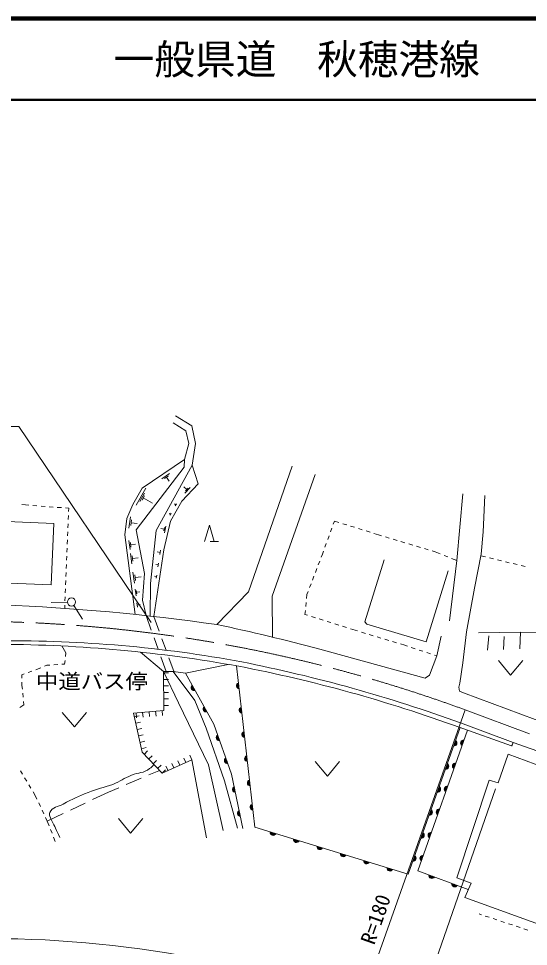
# Model space of a CAD drawing. Units: millimetres, scale not verified. Extents: x 40000 to 680000, y 20000 to 380000.
# Drawn here: x 205068 to 267692, y 266006 to 380000 of the extents above; entities that cross this region are included whole.
import ezdxf
from ezdxf.enums import TextEntityAlignment as Align

# ---------------------------------------------------------------- set-up
doc = ezdxf.new("R2010")
doc.units = ezdxf.units.MM
doc.header["$LTSCALE"] = 1000
doc.linetypes.add('CHAIN', pattern=[18.5, 12, -1.5, 3.5, -1.5])
for name, color, linetype, lineweight in [('M-BGD', 7, 'Continuous', 13), ('M-BMK', 2, 'CHAIN', 13), ('M-BMK-SRVR', 3, 'Continuous', 13), ('M-STR-HTXT', 7, 'Continuous', 13), ('M-TTL', 2, 'Continuous', 140), ('M-TTL-LINE', 7, 'Continuous', 50)]:
    doc.layers.add(name, color=color, linetype=linetype, lineweight=lineweight)
doc.layers.add('M-TTL-TXT', color=7, linetype='Continuous')
doc.styles.add('ＭＳ ゴシック', font='')
doc.styles.get('ＭＳ ゴシック').set_extended_font_data('MS Gothic')

msp = doc.modelspace()

# ---------------------------------------------------------------- linework, layer by layer
at = {"layer": 'M-BGD'}
for p, q in [((225461, 325839), (225391, 324903)), ((227122, 322845), (226374, 325114)), ((222670, 323469), (223626, 324115)), ((222995, 323503), (223473, 323826)), ((223234, 323664), (223579, 323155)), ((219507, 320215), (220704, 322314)), ((219946, 320660), (220544, 321710)), ((225734, 322142), (225366, 322489)), ((226152, 322400), (225500, 321710)), ((225897, 322314), (225571, 321969)), ((220235, 320843), (220535, 321368)), ((220385, 321105), (221504, 320467)), ((224393, 320258), (224206, 320364)), ((224472, 320399), (224314, 320117)), ((205928, 320261), (205481, 320284)), ((206335, 320229), (205928, 320261)), ((207332, 320150), (206833, 320190)), ((208329, 320071), (207830, 320110)), ((209325, 319991), (208827, 320031)), ((210322, 319912), (209824, 319952)), ((211227, 319840), (210821, 319873)), ((211211, 319437), (211227, 319840)), ((223743, 319106), (223566, 319206)), ((223818, 319239), (223668, 318973)), ((211171, 318438), (211191, 318937)), ((218629, 317380), (218812, 318769)), ((218860, 317703), (218951, 318397)), ((218906, 318050), (219646, 317952)), ((243862, 318267), (243721, 317877)), ((244416, 318094), (243862, 318267)), ((211091, 316439), (211111, 316939)), ((211131, 317438), (211151, 317938)), ((222965, 317268), (222533, 317369)), ((223012, 317470), (222918, 317065)), ((223168, 317648), (222979, 316838)), ((227905, 315767), (228505, 317767)), ((228505, 317767), (229105, 315767)), ((243550, 317406), (243380, 316936)), ((245371, 317796), (244893, 317945)), ((246325, 317499), (245848, 317647)), ((247280, 317201), (246803, 317350)), ((248235, 316904), (247757, 317052)), ((211050, 315440), (211071, 315940)), ((218759, 314780), (218615, 315892)), ((228605, 315767), (229605, 315767)), ((243210, 316466), (243040, 315996)), ((249266, 316582), (248712, 316755)), ((249647, 316467), (249266, 316582)), ((250604, 316179), (250125, 316323)), ((251562, 315890), (251083, 316034)), ((211010, 314441), (211030, 314940)), ((218871, 315077), (218799, 315633)), ((218835, 315355), (219428, 315432)), ((222488, 314689), (222408, 314142)), ((242869, 315526), (242699, 315056)), ((252519, 315601), (252040, 315746)), ((253476, 315313), (252998, 315457)), ((254434, 315024), (253955, 315168)), ((255391, 314735), (254913, 314880)), ((210970, 313442), (210990, 313941)), ((218988, 313011), (218824, 314281)), ((219117, 313351), (219034, 313986)), ((219075, 313668), (219753, 313756)), ((222448, 314416), (222083, 314469)), ((242388, 314196), (242245, 313823)), ((242529, 314586), (242388, 314196)), ((256250, 314476), (255870, 314591)), ((256870, 314228), (256250, 314476)), ((257798, 313857), (257334, 314043)), ((258882, 313423), (258263, 313671)), ((261858, 313993), (262426, 313856)), ((262912, 313738), (263398, 313620)), ((263884, 313503), (264370, 313385)), ((210930, 312442), (210950, 312942)), ((222222, 312879), (221925, 312922)), ((222255, 313102), (222190, 312656)), ((241708, 312422), (241530, 311955)), ((242066, 313356), (241887, 312889)), ((264856, 313267), (265342, 313150)), ((265828, 313032), (266314, 312914)), ((266799, 312796), (267285, 312679)), ((210890, 311443), (210910, 311943)), ((219298, 310620), (219123, 311976)), ((219435, 310983), (219347, 311661)), ((219391, 311322), (220115, 311416)), ((222012, 311443), (221777, 311477)), ((222038, 311619), (221986, 311267)), ((241351, 311488), (241172, 311021)), ((210849, 310444), (210869, 310944)), ((240993, 310554), (240814, 310087)), ((210769, 308446), (210789, 308945)), ((210809, 309445), (210829, 309944)), ((219496, 309096), (219391, 309903)), ((219578, 309312), (219525, 309715)), ((219551, 309514), (219982, 309569)), ((240493, 309247), (240444, 308765)), ((240635, 309620), (240493, 309247)), ((211072, 308311), (209073, 308251)), ((210733, 307542), (210749, 307946)), ((211838, 307903), (212905, 306211)), ((219681, 307668), (219609, 308228)), ((219645, 307948), (220018, 307996)), ((240395, 308268), (240345, 307770)), ((221369, 304865), (220723, 306648)), ((240295, 307273), (240247, 306790)), ((240247, 306790), (240572, 306688)), ((222343, 304757), (221697, 306540)), ((241049, 306537), (241526, 306387)), ((242003, 306237), (242480, 306086)), ((242957, 305936), (243433, 305785)), ((243910, 305635), (244387, 305484)), ((244864, 305334), (245341, 305184)), ((245818, 305033), (246143, 304930)), ((246143, 304930), (246704, 304761)), ((247183, 304616), (247661, 304472)), ((266726, 304603), (266642, 302571)), ((222220, 302514), (221709, 303925)), ((223194, 302406), (222683, 303817)), ((248140, 304327), (248619, 304182)), ((249097, 304038), (249576, 303893)), ((250054, 303748), (250533, 303604)), ((251012, 303459), (251490, 303314)), ((262832, 304179), (262662, 302401)), ((264694, 304095), (264610, 302486)), ((210869, 302094), (210403, 302921)), ((210824, 301641), (210869, 302094)), ((251969, 303170), (252530, 303000)), ((252530, 303000), (252832, 302899)), ((253306, 302741), (253780, 302582)), ((254255, 302424), (254729, 302265)), ((255203, 302107), (255677, 301948)), ((210729, 300690), (210774, 301143)), ((223206, 299791), (222560, 301574)), ((224180, 299683), (223534, 301466)), ((256151, 301790), (256453, 301689)), ((263999, 301124), (265499, 299324)), ((265499, 299324), (266999, 301124)), ((206236, 299667), (206706, 299838)), ((207176, 300009), (207485, 300121)), ((207485, 300121), (207791, 300245)), ((208255, 300433), (208561, 300558)), ((208561, 300558), (208896, 300578)), ((209396, 300609), (209895, 300639)), ((210394, 300670), (210729, 300690)), ((205457, 299384), (205766, 299496)), ((205467, 298971), (205457, 299384)), ((222884, 299606), (223484, 299607)), ((222886, 298806), (223486, 298807)), ((205488, 298058), (205479, 298471)), ((205532, 297611), (205488, 298058)), ((222888, 298006), (223488, 298007)), ((205630, 296616), (205581, 297114)), ((222890, 297206), (223490, 297207)), ((222892, 296406), (223492, 296407)), ((205212, 295370), (205722, 295672)), ((205722, 295672), (205678, 296118)), ((222894, 295606), (223494, 295607)), ((210422, 294767), (211922, 292967)), ((211922, 292967), (213422, 294767)), ((219277, 294203), (219862, 294334)), ((219511, 294686), (219568, 294088)), ((220308, 294761), (220364, 294163)), ((221104, 294836), (221161, 294239)), ((221901, 294911), (221957, 294314)), ((222697, 294986), (222754, 294389)), ((219452, 293422), (220037, 293554)), ((219627, 292642), (220212, 292773)), ((219802, 291861), (220387, 291992)), ((259172, 292943), (265605, 290664)), ((219977, 291080), (220563, 291212)), ((265823, 291080), (265653, 290610)), ((265823, 291080), (276793, 287102)), ((220152, 290300), (220738, 290431)), ((220491, 289607), (220925, 290021)), ((221043, 289028), (221477, 289442)), ((221596, 288449), (222030, 288864)), ((224153, 287946), (223903, 288491)), ((224880, 288279), (224630, 288824)), ((225607, 288612), (225357, 289157)), ((226335, 288945), (226085, 289491)), ((226335, 288945), (228151, 279345)), ((241494, 288727), (242994, 286927)), ((242994, 286927), (244494, 288727)), ((205559, 287159), (205303, 287588)), ((221052, 287071), (222299, 287600)), ((222148, 287871), (222582, 288285)), ((222700, 287292), (223135, 287706)), ((223425, 287612), (223176, 288158)), ((206073, 286301), (205816, 286730)), ((218290, 285899), (220131, 286680)), ((206586, 285443), (206330, 285872)), ((207120, 284550), (206843, 285014)), ((216122, 284979), (217369, 285509)), ((207329, 284104), (207120, 284550)), ((214164, 284046), (216122, 284979)), ((207751, 283198), (207540, 283651)), ((208174, 282292), (207963, 282745)), ((211455, 282755), (213261, 283616)), ((208594, 281392), (208386, 281838)), ((208594, 281392), (210553, 282325)), ((217324, 281731), (218824, 279931)), ((218824, 279931), (220324, 281731)), ((208810, 280844), (208594, 281392)), ((209177, 279913), (208994, 280379)), ((209577, 278900), (209361, 279448)), ((261636, 269995), (261920, 269901)), ((262395, 269744), (262870, 269587)), ((263344, 269430), (263819, 269274)), ((264294, 269117), (264769, 268960)), ((265243, 268803), (265718, 268646)), ((266193, 268489), (266667, 268332)), ((267142, 268175), (267617, 268018))]:
    msp.add_line(p, q, dxfattribs=at)
for points in [[(224357, 331197), (226338, 329965), (226806, 327797), (226374, 325114)], [(224045, 330324), (225620, 329341), (225979, 327797), (225461, 325839)], [(219392, 306789), (218121, 316587), (218384, 318580), (219101, 320312), (220240, 322308), (225461, 325839)], [(225391, 324903), (219495, 317183), (220536, 311813), (220302, 308561), (220723, 306648)], [(226374, 325114), (221952, 317112), (221285, 310596), (221251, 306590)], [(229408, 305554), (233309, 309584), (238661, 325026)], [(241504, 323973), (236205, 309058), (236276, 304002)], [(221697, 306540), (222899, 314738), (223718, 318247), (225110, 320715), (227122, 322845)], [(257997, 306007), (258882, 313423), (259654, 321604)], [(262337, 321417), (262150, 316941), (261901, 314211), (261078, 310031), (260083, 304661), (259639, 300848), (259249, 298361)], [(257836, 312138), (255127, 303417), (247846, 305619), (247592, 305873), (249962, 313493)], [(272694, 309294), (271891, 306550), (271044, 305111), (270282, 304518), (266726, 304603), (261557, 304544)], [(242072, 302548), (255003, 298952), (255541, 299349), (256453, 301689), (256991, 304122)], [(230186, 280258), (228414, 288330), (224694, 295945), (222884, 299789), (220053, 302166)], [(230816, 300662), (225558, 299577), (224060, 299796), (222884, 299789)], [(231852, 300479), (234076, 280640), (252904, 274890), (259297, 292899)], [(226335, 288945), (222708, 287284), (220252, 289858), (219175, 294654), (222895, 295005), (222884, 299789)], [(231966, 280536), (230375, 286362), (228106, 292820), (226737, 296201), (224060, 299796)], [(225558, 299577), (229054, 293323), (231241, 287158), (232633, 280478)], [(259249, 298361), (259132, 297846), (259226, 297378), (259709, 297144), (270298, 293229), (279077, 290014)], [(265605, 290664), (265823, 291080), (259361, 293477)], [(260211, 292575), (254122, 275299), (260303, 272998)], [(263957, 286118), (265202, 289617), (269605, 288008), (269351, 286738), (275108, 284537), (273028, 277515)], [(260641, 273769), (258905, 274435), (262882, 286453), (263957, 286118)], [(260641, 273769), (259868, 272006), (269944, 268365)]]:
    msp.add_lwpolyline(points, dxfattribs=at)
msp.add_lwpolyline([(209407, 317980), (193066, 318657), (192812, 312561), (199840, 312307), (199840, 310783), (209068, 310445)], close=True, dxfattribs=at)
msp.add_circle((211572, 308326), 500, dxfattribs=at)
for centre, radius, start, end in [((192458, 47214), 260969, 81.86033, 87.67517), ((172234, 36562), 275000, 75.28848, 78.00048), ((204381, 149298), 154250, 79.50391, 90.54336), ((202048, 134091), 169036, 79.74912, 89.70784), ((196484, 119822), 184687, 70.09565, 78.7608), ((198066, 124798), 178904, 70.02815, 79.02372), ((226621, 297786), 354, 127.9989, 290.40408), ((226621, 297786), 283, 130.22294, 288.18004), ((226621, 297786), 212, 133.96926, 284.43371), ((226621, 297786), 142, 141.68099, 276.72198), ((226621, 297786), 100, 151.99866, 266.40432), ((232182, 298019), 354, 105.19454, 267.59972), ((232182, 298019), 283, 107.41858, 265.37568), ((232182, 298019), 212, 111.16491, 261.62936), ((232182, 298019), 142, 118.87664, 253.91763), ((232182, 298019), 100, 129.1943, 243.59996), ((228085, 295167), 354, 127.9989, 290.40408), ((228085, 295167), 283, 130.22294, 288.18004), ((228085, 295167), 212, 133.96926, 284.43371), ((228085, 295167), 142, 141.68099, 276.72198), ((232516, 295038), 354, 105.19454, 267.59972), ((232516, 295038), 283, 107.41858, 265.37568), ((228085, 295167), 100, 151.99866, 266.40432), ((232516, 295038), 212, 111.16491, 261.62936), ((232516, 295038), 142, 118.87664, 253.91763), ((232516, 295038), 100, 129.1943, 243.59996), ((229697, 291672), 354, 118.33407, 280.73924), ((229697, 291672), 283, 120.5581, 278.51521), ((229697, 291672), 212, 124.30443, 274.76888), ((232851, 292057), 354, 105.19454, 267.59972), ((232851, 292057), 283, 107.41858, 265.37568), ((232851, 292057), 212, 111.16491, 261.62936), ((232851, 292057), 142, 118.87664, 253.91763), ((232851, 292057), 100, 129.1943, 243.59996), ((229697, 291672), 142, 132.01616, 267.05715), ((229697, 291672), 100, 142.33382, 256.73949), ((258558, 290981), 354, 259.25284, 61.65802), ((258558, 290981), 283, 261.47688, 59.43398), ((258558, 290981), 212, 265.22321, 55.68766), ((258558, 290981), 142, 272.93494, 47.97593), ((258558, 290981), 100, 283.2526, 37.65827), ((259710, 290992), 354, 79.38315, 241.78833), ((259710, 290992), 283, 81.60719, 239.56429), ((259710, 290992), 212, 85.35352, 235.81797), ((259710, 290992), 142, 93.06525, 228.10624), ((259710, 290992), 100, 103.38291, 217.78857), ((230700, 288845), 354, 118.33407, 280.73924), ((230700, 288845), 283, 120.5581, 278.51521), ((230700, 288845), 212, 124.30443, 274.76888), ((230700, 288845), 142, 132.01616, 267.05715), ((230700, 288845), 100, 142.33382, 256.73949), ((233185, 289075), 354, 105.19454, 267.59972), ((233185, 289075), 283, 107.41858, 265.37568), ((233185, 289075), 212, 111.16491, 261.62936), ((233185, 289075), 142, 118.87664, 253.91763), ((233185, 289075), 100, 129.1943, 243.59996), ((257555, 288153), 354, 259.25284, 61.65802), ((258713, 288163), 354, 79.38315, 241.78833), ((258713, 288163), 283, 81.60719, 239.56429), ((257555, 288153), 283, 261.47688, 59.43398), ((257555, 288153), 212, 265.22321, 55.68766), ((257555, 288153), 142, 272.93494, 47.97593), ((257555, 288153), 100, 283.2526, 37.65827), ((258713, 288163), 212, 85.35352, 235.81797), ((258713, 288163), 142, 93.06525, 228.10624), ((258713, 288163), 100, 103.38291, 217.78857), ((233519, 286094), 354, 105.19454, 267.59972), ((233519, 286094), 283, 107.41858, 265.37568), ((233519, 286094), 212, 111.16491, 261.62936), ((233519, 286094), 142, 118.87664, 253.91763), ((233519, 286094), 100, 129.1943, 243.59996), ((231684, 285297), 354, 110.56971, 272.97489), ((231684, 285297), 283, 112.79375, 270.75085), ((231684, 285297), 212, 116.54007, 267.00452), ((231684, 285297), 142, 124.2518, 259.29279), ((231684, 285297), 100, 134.56946, 248.97513), ((256551, 285326), 354, 259.25284, 61.65802), ((256551, 285326), 283, 261.47688, 59.43398), ((256551, 285326), 212, 265.22321, 55.68766), ((256551, 285326), 142, 272.93494, 47.97593), ((256551, 285326), 100, 283.2526, 37.65827), ((257716, 285334), 354, 79.38315, 241.78833), ((257716, 285334), 283, 81.60719, 239.56429), ((257716, 285334), 212, 85.35352, 235.81797), ((257716, 285334), 142, 93.06525, 228.10624), ((257716, 285334), 100, 103.38291, 217.78857), ((233853, 283113), 354, 105.19454, 267.59972), ((233853, 283113), 283, 107.41858, 265.37568), ((233853, 283113), 212, 111.16491, 261.62936), ((233853, 283113), 142, 118.87664, 253.91763), ((233853, 283113), 100, 129.1943, 243.59996), ((255548, 282499), 354, 259.25284, 61.65802), ((255548, 282499), 283, 261.47688, 59.43398), ((256719, 282504), 354, 79.38315, 241.78833), ((256719, 282504), 283, 81.60719, 239.56429), ((256719, 282504), 212, 85.35352, 235.81797), ((232296, 282360), 354, 110.56971, 272.97489), ((232296, 282360), 283, 112.79375, 270.75085), ((232296, 282360), 212, 116.54007, 267.00452), ((232296, 282360), 142, 124.2518, 259.29279), ((232296, 282360), 100, 134.56946, 248.97513), ((255548, 282499), 212, 265.22321, 55.68766), ((255548, 282499), 142, 272.93494, 47.97593), ((255548, 282499), 100, 283.2526, 37.65827), ((256719, 282504), 142, 93.06525, 228.10624), ((256719, 282504), 100, 103.38291, 217.78857), ((236333, 280008), 354, 171.81511, 334.22029), ((236333, 280008), 283, 174.03915, 331.99625), ((236333, 280008), 212, 177.78548, 328.24993), ((236333, 280008), 142, 185.49721, 320.5382), ((236333, 280008), 100, 195.81487, 310.22053), ((254544, 279672), 354, 259.25284, 61.65802), ((254544, 279672), 283, 261.47688, 59.43398), ((254544, 279672), 212, 265.22321, 55.68766), ((254544, 279672), 142, 272.93494, 47.97593), ((254544, 279672), 100, 283.2526, 37.65827), ((255722, 279675), 354, 79.38315, 241.78833), ((255722, 279675), 283, 81.60719, 239.56429), ((255722, 279675), 212, 85.35352, 235.81797), ((255722, 279675), 142, 93.06525, 228.10624), ((255722, 279675), 100, 103.38291, 217.78857), ((239202, 279132), 354, 171.81511, 334.22029), ((239202, 279132), 283, 174.03915, 331.99625), ((239202, 279132), 212, 177.78548, 328.24993), ((239202, 279132), 142, 185.49721, 320.5382), ((239202, 279132), 100, 195.81487, 310.22053), ((242071, 278255), 354, 171.81511, 334.22029), ((242071, 278255), 283, 174.03915, 331.99625), ((242071, 278255), 212, 177.78548, 328.24993), ((242071, 278255), 142, 185.49721, 320.5382), ((242071, 278255), 100, 195.81487, 310.22053), ((244940, 277379), 354, 171.81511, 334.22029), ((244940, 277379), 283, 174.03915, 331.99625), ((244940, 277379), 212, 177.78548, 328.24993), ((244940, 277379), 142, 185.49721, 320.5382), ((244940, 277379), 100, 195.81487, 310.22053), ((253540, 276845), 354, 259.25284, 61.65802), ((253540, 276845), 283, 261.47688, 59.43398), ((253540, 276845), 212, 265.22321, 55.68766), ((254724, 276845), 354, 79.38315, 241.78833), ((254724, 276845), 283, 81.60719, 239.56429), ((254724, 276845), 212, 85.35352, 235.81797), ((247810, 276503), 354, 171.81511, 334.22029), ((247810, 276503), 283, 174.03915, 331.99625), ((247810, 276503), 212, 177.78548, 328.24993), ((247810, 276503), 142, 185.49721, 320.5382), ((247810, 276503), 100, 195.81487, 310.22053), ((253540, 276845), 142, 272.93494, 47.97593), ((253540, 276845), 100, 283.2526, 37.65827), ((254724, 276845), 142, 93.06525, 228.10624), ((254724, 276845), 100, 103.38291, 217.78857), ((250679, 275627), 354, 171.81511, 334.22029), ((250679, 275627), 283, 174.03915, 331.99625), ((250679, 275627), 212, 177.78548, 328.24993), ((250679, 275627), 142, 185.49721, 320.5382), ((250679, 275627), 100, 195.81487, 310.22053), ((255826, 274722), 354, 168.38456, 330.78974), ((255826, 274722), 283, 170.6086, 328.5657), ((255826, 274722), 212, 174.35493, 324.81938), ((255826, 274722), 142, 182.06666, 317.10765), ((255826, 274722), 100, 192.38432, 306.78999), ((258637, 273676), 354, 168.38456, 330.78974), ((258637, 273676), 283, 170.6086, 328.5657), ((258637, 273676), 212, 174.35493, 324.81938), ((258637, 273676), 142, 182.06666, 317.10765), ((258637, 273676), 100, 192.38432, 306.78999)]:
    msp.add_arc(centre, radius, start, end, dxfattribs=at)
msp.add_open_spline([(210138, 279393), (209886, 279956), (209821, 280101), (209612, 280552), (209344, 281130), (209099, 281416), (208910, 282026), (208861, 282183), (208839, 282298), (208910, 282447), (209239, 283137), (209884, 283141), (210559, 283500), (211724, 284118), (212390, 284446), (213613, 284938), (214763, 285401), (215479, 285462), (216631, 285921), (217565, 286294), (218015, 286666), (218947, 287044), (219799, 287390), (220439, 287279), (221158, 287851), (221381, 288029), (221489, 288105), (221693, 288348)], degree=3, knots=[0, 0, 0, 0, 1, 1, 1, 2, 2, 2, 3, 3, 3, 4, 4, 4, 5, 5, 5, 6, 6, 6, 7, 7, 7, 8, 8, 8, 9, 9, 9, 9], dxfattribs=at)
at = {"layer": 'M-BMK'}
msp.add_line((259925, 295069), (267818, 292116), dxfattribs=at)
msp.add_arc((198722, 128463), 177493, 69.82891, 88.62998, dxfattribs=at)
at = {"layer": 'M-BMK-SRVR'}
msp.add_line((259925, 295069), (249245, 264914), dxfattribs=at)
at = {"layer": 'M-STR-HTXT'}
for p, q in [((205091, 329869), (186341, 329869)), ((221360, 305791), (205091, 329869)), ((263632, 285384), (252819, 254159))]:
    msp.add_line(p, q, dxfattribs=at)
msp.add_arc((201708, 133913), 133050, 67.04258, 90.02544, dxfattribs=at)
at = {"layer": 'M-TTL'}
msp.add_line((680000, 380000), (40000, 380000), dxfattribs=at)
at = {"layer": 'M-TTL-LINE'}
msp.add_line((40000, 370000), (680000, 370000), dxfattribs=at)

# ---------------------------------------------------------------- texts
at = {"layer": 'M-BGD', "style": 'ＭＳ ゴシック', "width": 1.1}
msp.add_text('中道バス停', height=1833, dxfattribs=at).set_placement((214077, 297109), align=Align.BOTTOM_CENTER)
at = {"layer": 'M-BMK-SRVR', "style": 'ＭＳ ゴシック'}
msp.add_text('R=180', height=1833, rotation=70.56, dxfattribs=at).set_placement((247885, 266409), align=Align.MIDDLE_LEFT)
at = {"layer": 'M-TTL-TXT', "style": 'ＭＳ ゴシック'}
msp.add_text('一般県道\u3000秋穂港線', height=3666, dxfattribs=at).set_placement((216734, 375000), align=Align.MIDDLE_LEFT)

doc.saveas('drawing.dxf')
